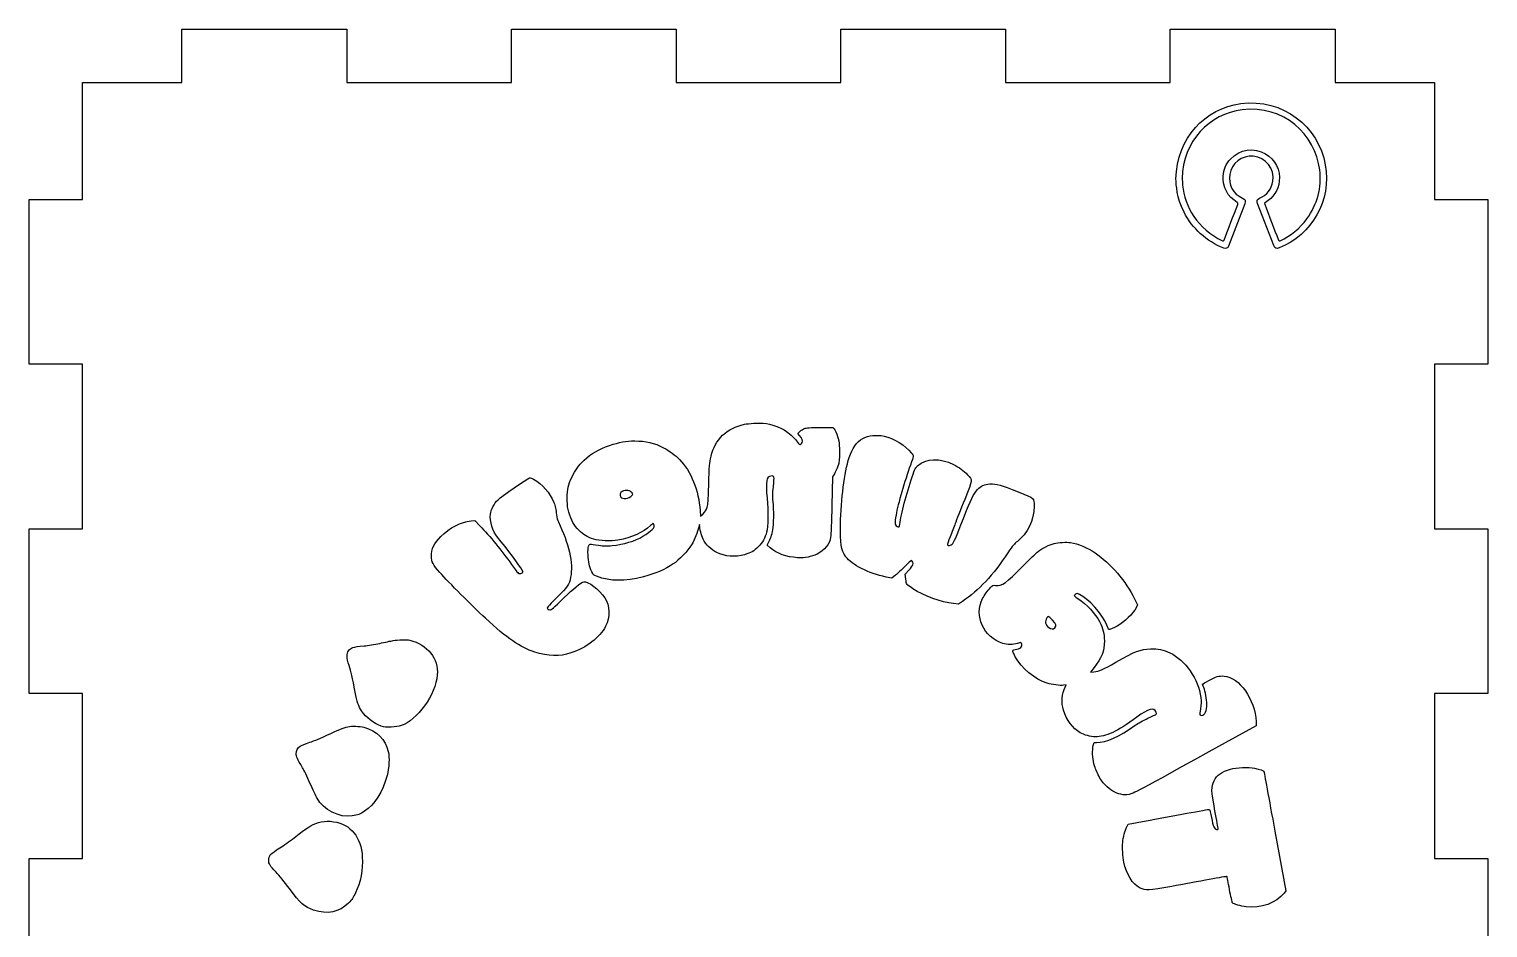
# Model space of a CAD drawing. Header units: millimetres. Extents: x 85 to 291, y 3 to 248.
# Drawn here: x 209 to 291, y 197.5 to 248 of the extents above; entities that cross this region are included whole.
import ezdxf

# ---------------------------------------------------------------- set-up
doc = ezdxf.new("R2010")
doc.units = ezdxf.units.MM
doc.layers.get('0').update_dxf_attribs({"linetype": 'CONTINUOUS'})

msp = doc.modelspace()

# ---------------------------------------------------------------- linework, layer by layer
for p, q in [((273.464, 239.581), (273.464, 239.579)), ((273.821, 239.612), (273.821, 239.612)), ((277.336, 238.192), (276.418, 235.802)), ((278.967, 235.835), (278.053, 238.208)), ((252.205, 225.269), (252.284, 225.352)), ((252.307, 225.164), (252.205, 225.269)), ((254.161, 222.834), (254.126, 221.234)), ((254.269, 223.012), (254.161, 222.834)), ((246.719, 220.948), (246.744, 220.618)), ((246.744, 220.618), (246.89, 220.767)), ((233.838, 220.367), (234.047, 220.389)), ((234.047, 220.389), (234.333, 220.091)), ((250.494, 218.999), (250.567, 219.142)), ((250.665, 218.846), (250.494, 218.999)), ((257.704, 217.313), (257.495, 217.138)), ((258.25, 217.367), (258.457, 217.595)), ((258.282, 217.087), (258.25, 217.367)), ((257.495, 217.138), (257.174, 217.205)), ((261.247, 215.687), (260.962, 215.716)), ((261.47, 215.839), (261.247, 215.687)), ((271.144, 215.976), (271.309, 215.639)), ((271.309, 215.639), (271.226, 215.471)), ((268.861, 212.118), (268.655, 211.861)), ((268.655, 211.861), (268.858, 211.877)), ((267.302, 211.144), (267.15, 211.121)), ((267.239, 211.023), (267.302, 211.144)), ((277.983, 208.842), (276.237, 207.88)), ((277.973, 209.077), (277.983, 208.842)), ((268.82, 207.737), (268.861, 207.902)), ((268.861, 207.902), (268.998, 207.902)), ((270.785, 203.314), (271.795, 203.501)), ((270.709, 203.165), (270.785, 203.314)), ((279.031, 202.917), (279.65, 199.574)), ((279.65, 199.574), (279.545, 199.437))]:
    msp.add_line(p, q)
msp.add_lwpolyline([(209, 192.13), (209, 201.39), (212, 201.39), (212, 210.65), (209, 210.65), (209, 219.91), (212, 219.91), (212, 229.17), (209, 229.17), (209, 238.43), (212, 238.43), (212, 245), (217.59, 245), (217.59, 248), (226.85, 248), (226.85, 245), (236.11, 245), (236.11, 248), (245.37, 248), (245.37, 245), (254.63, 245), (254.63, 248), (263.89, 248), (263.89, 245), (273.15, 245), (273.15, 248), (282.41, 248), (282.41, 245), (288, 245), (288, 238.43), (291, 238.43), (291, 229.17), (288, 229.17), (288, 219.91), (291, 219.91), (291, 210.65), (288, 210.65), (288, 201.39), (291, 201.39), (291, 192.13)])
for points in [[(273.464, 239.579), (273.504, 241.898), (275.127, 243.549), (277.114, 243.817)], [(277.114, 243.817), (279.485, 244.134), (281.479, 242.522), (281.862, 240.383)], [(277.186, 243.468), (275.375, 243.246), (273.851, 241.718), (273.821, 239.612)], [(281.549, 240.087), (281.316, 242.093), (279.511, 243.755), (277.186, 243.468)], [(276.531, 240.696), (277.043, 241.254), (277.846, 241.375), (278.503, 240.996)], [(276.125, 239.734), (276.141, 240.102), (276.283, 240.425), (276.531, 240.696)], [(277.812, 240.853), (277.171, 240.915), (276.592, 240.468), (276.489, 239.833)], [(278.913, 239.448), (279.022, 240.147), (278.516, 240.792), (277.812, 240.853)], [(278.503, 240.996), (279.046, 240.682), (279.349, 240.074), (279.275, 239.451)], [(281.862, 240.383), (282.226, 238.354), (281.111, 236.455), (279.272, 235.703)], [(273.921, 237.723), (273.496, 238.564), (273.492, 239.221), (273.464, 239.581)], [(273.821, 239.612), (273.828, 239.499), (273.832, 239.368), (273.843, 239.235)], [(276.903, 238.265), (276.363, 238.605), (276.095, 239.093), (276.125, 239.734)], [(276.489, 239.833), (276.399, 239.269), (276.678, 238.744), (277.203, 238.506)], [(278.173, 238.496), (278.586, 238.683), (278.844, 238.998), (278.913, 239.448)], [(279.275, 239.451), (279.213, 238.93), (278.946, 238.531), (278.493, 238.26)], [(280.827, 237.337), (281.421, 238.161), (281.666, 239.078), (281.549, 240.087)], [(273.843, 239.235), (273.95, 238.007), (274.689, 236.785), (276.079, 236.108)], [(276.176, 236.146), (276.43, 236.815), (276.686, 237.483), (276.944, 238.152)], [(276.944, 238.152), (276.966, 238.207), (276.954, 238.233), (276.903, 238.265)], [(277.203, 238.506), (277.367, 238.432), (277.4, 238.359), (277.336, 238.192)], [(278.053, 238.208), (278.001, 238.347), (278.036, 238.434), (278.173, 238.496)], [(278.493, 238.26), (278.448, 238.233), (278.434, 238.211), (278.455, 238.157)], [(278.455, 238.157), (278.714, 237.488), (278.972, 236.818), (279.227, 236.148)], [(276.154, 235.692), (275.185, 236.071), (274.39, 236.794), (273.921, 237.723)], [(279.322, 236.11), (279.93, 236.392), (280.435, 236.797), (280.827, 237.337)], [(276.079, 236.108), (276.135, 236.083), (276.155, 236.094), (276.176, 236.146)], [(276.418, 235.802), (276.374, 235.685), (276.278, 235.643), (276.154, 235.692)], [(279.272, 235.703), (279.114, 235.638), (279.027, 235.674), (278.967, 235.835)], [(279.227, 236.148), (279.248, 236.094), (279.268, 236.083), (279.322, 236.11)], [(247.331, 223.993), (247.551, 224.942), (248.227, 225.59), (249.205, 225.79)], [(249.205, 225.79), (249.456, 225.841), (250.046, 225.876), (250.265, 225.853)], [(250.265, 225.853), (250.745, 225.799), (251.221, 225.634), (251.573, 225.393)], [(252.284, 225.352), (252.326, 225.396), (252.43, 225.472), (252.519, 225.517)], [(252.519, 225.517), (252.675, 225.603), (252.691, 225.603), (253.389, 225.612)], [(253.389, 225.612), (253.78, 225.618), (254.132, 225.615), (254.17, 225.606)], [(254.17, 225.606), (254.218, 225.593), (254.269, 225.523), (254.339, 225.374)], [(241.632, 224.602), (242.166, 224.787), (242.547, 224.856), (243.039, 224.856)], [(243.039, 224.856), (243.671, 224.856), (244.137, 224.745), (244.668, 224.472)], [(251.573, 225.393), (251.792, 225.241), (252.075, 224.968), (252.189, 224.79)], [(252.189, 224.79), (252.272, 224.66), (252.294, 224.641), (252.354, 224.663)], [(252.462, 224.761), (252.51, 224.856), (252.446, 225.018), (252.307, 225.164)], [(252.354, 224.663), (252.392, 224.676), (252.44, 224.723), (252.462, 224.761)], [(254.339, 225.374), (254.52, 224.983), (254.551, 224.803), (254.548, 224.221)], [(255.097, 223.917), (255.263, 224.444), (255.52, 224.806), (255.859, 224.99)], [(255.859, 224.99), (256.177, 225.164), (256.65, 225.215), (257.06, 225.126)], [(257.06, 225.126), (257.593, 225.009), (258.272, 224.593), (258.584, 224.196)], [(240.2, 223.774), (240.594, 224.148), (241.004, 224.383), (241.632, 224.602)], [(244.668, 224.472), (244.976, 224.31), (245.347, 224.037), (245.553, 223.821)], [(247.204, 222.364), (247.23, 223.485), (247.239, 223.609), (247.331, 223.993)], [(254.548, 224.221), (254.548, 223.742), (254.542, 223.675), (254.462, 223.444)], [(254.609, 220.157), (254.64, 221.612), (254.831, 223.066), (255.097, 223.917)], [(258.584, 224.196), (258.739, 223.999), (258.742, 224.066), (258.536, 223.491)], [(239.518, 222.84), (239.696, 223.218), (239.873, 223.463), (240.2, 223.774)], [(245.553, 223.821), (246.207, 223.139), (246.642, 222.066), (246.719, 220.948)], [(254.462, 223.444), (254.415, 223.304), (254.329, 223.11), (254.269, 223.012)], [(258.536, 223.491), (258.222, 222.618), (257.841, 221.304), (257.73, 220.7)], [(258.644, 222.84), (258.8, 223.288), (258.834, 223.361), (258.946, 223.459)], [(258.946, 223.459), (259.419, 223.891), (260.193, 223.917), (260.965, 223.533)], [(260.965, 223.533), (261.276, 223.374), (261.549, 223.177), (261.749, 222.955)], [(235.359, 221.554), (235.527, 221.723), (237.019, 222.755), (237.133, 222.78)], [(237.133, 222.78), (237.162, 222.79), (237.254, 222.755), (237.343, 222.704)], [(237.343, 222.704), (237.857, 222.418), (238.28, 221.939), (238.495, 221.396)], [(239.251, 221.618), (239.248, 222.19), (239.283, 222.336), (239.518, 222.84)], [(247.109, 221.132), (247.17, 221.326), (247.179, 221.45), (247.204, 222.364)], [(250.697, 222.882), (250.44, 222.859), (250.395, 222.596), (250.487, 221.631)], [(250.837, 222.301), (250.897, 222.891), (250.897, 222.894), (250.697, 222.882)], [(250.818, 221.443), (250.786, 221.72), (250.789, 221.856), (250.837, 222.301)], [(257.945, 220.183), (258.009, 220.735), (258.317, 221.894), (258.644, 222.84)], [(261.749, 222.955), (262.048, 222.624), (262.063, 222.751), (261.59, 221.564)], [(262.308, 222.123), (262.524, 222.348), (262.686, 222.421), (263.013, 222.437)], [(263.013, 222.437), (263.4, 222.456), (263.606, 222.399), (264.591, 221.996)], [(234.93, 220.739), (234.962, 220.999), (235.136, 221.332), (235.359, 221.554)], [(239.337, 220.846), (239.261, 221.097), (239.251, 221.173), (239.251, 221.618)], [(242.337, 222.012), (242.229, 221.955), (242.191, 221.824), (242.251, 221.716)], [(242.251, 221.716), (242.34, 221.558), (242.718, 221.608), (242.89, 221.799)], [(242.896, 221.932), (242.785, 222.088), (242.55, 222.123), (242.337, 222.012)], [(242.89, 221.799), (242.94, 221.856), (242.94, 221.866), (242.896, 221.932)], [(250.487, 221.631), (250.554, 220.923), (250.541, 220.027), (250.459, 219.729)], [(250.808, 219.856), (250.865, 220.129), (250.872, 220.97), (250.818, 221.443)], [(261.59, 221.564), (261.362, 220.993), (261.124, 220.38), (261.06, 220.208)], [(261.521, 220.491), (261.93, 221.551), (262.102, 221.904), (262.308, 222.123)], [(264.591, 221.996), (265.575, 221.589), (265.489, 221.669), (265.489, 221.177)], [(235.33, 219.443), (235.057, 219.776), (234.885, 220.332), (234.93, 220.739)], [(238.495, 221.396), (238.578, 221.183), (238.616, 221.012), (238.645, 220.697)], [(238.645, 220.697), (238.661, 220.542), (238.695, 220.405), (238.749, 220.3)], [(239.899, 219.837), (239.629, 220.11), (239.48, 220.377), (239.337, 220.846)], [(246.89, 220.767), (247.004, 220.881), (247.055, 220.97), (247.109, 221.132)], [(254.126, 221.234), (254.104, 220.354), (254.075, 219.548), (254.056, 219.443)], [(257.73, 220.7), (257.637, 220.218), (257.666, 220.069), (257.857, 220.024)], [(265.489, 221.177), (265.486, 220.402), (265.118, 219.63), (264.553, 219.208)], [(232.133, 219.478), (232.641, 219.983), (233.279, 220.316), (233.838, 220.367)], [(234.333, 220.091), (234.895, 219.507), (235.581, 218.672), (236.117, 217.919)], [(238.749, 220.3), (239.327, 219.151), (239.597, 217.945), (239.438, 217.195)], [(240.74, 219.332), (240.359, 219.453), (240.156, 219.576), (239.899, 219.837)], [(243.925, 220.094), (243.518, 219.713), (242.88, 219.43), (242.096, 219.281)], [(243.506, 219.497), (243.991, 219.789), (244.201, 220.011), (244.122, 220.157)], [(244.074, 220.221), (244.068, 220.221), (244.001, 220.164), (243.925, 220.094)], [(244.122, 220.157), (244.102, 220.192), (244.08, 220.221), (244.074, 220.221)], [(246.642, 220.015), (246.579, 219.713), (246.42, 219.329), (246.23, 219.011)], [(246.69, 220.135), (246.69, 220.202), (246.671, 220.157), (246.642, 220.015)], [(246.887, 219.338), (246.789, 219.545), (246.696, 219.926), (246.69, 220.135)], [(250.567, 219.142), (250.665, 219.332), (250.751, 219.589), (250.808, 219.856)], [(254.91, 218.348), (254.643, 218.735), (254.583, 219.091), (254.609, 220.157)], [(257.857, 220.024), (257.92, 220.008), (257.926, 220.024), (257.945, 220.183)], [(261.06, 220.208), (261, 220.034), (260.87, 219.703), (260.771, 219.469)], [(260.889, 219.049), (260.984, 219.145), (261.114, 219.443), (261.521, 220.491)], [(231.612, 218.367), (231.612, 218.776), (231.771, 219.113), (232.133, 219.478)], [(236.714, 217.592), (236.581, 217.846), (235.86, 218.808), (235.33, 219.443)], [(240.445, 218.935), (240.496, 219.084), (240.47, 219.081), (241.01, 218.995)], [(242.096, 219.281), (241.709, 219.208), (241.051, 219.234), (240.74, 219.332)], [(241.01, 218.995), (241.328, 218.948), (241.426, 218.945), (241.772, 218.976)], [(241.772, 218.976), (242.417, 219.034), (243.055, 219.227), (243.506, 219.497)], [(246.23, 219.011), (246.046, 218.703), (245.512, 218.141), (245.211, 217.941)], [(247.649, 218.576), (247.363, 218.713), (247.023, 219.049), (246.887, 219.338)], [(250.459, 219.729), (250.37, 219.408), (250.221, 219.142), (249.995, 218.916)], [(254.056, 219.443), (253.983, 219.04), (253.716, 218.71), (253.294, 218.5)], [(260.771, 219.469), (260.676, 219.237), (260.603, 219.034), (260.616, 219.014)], [(260.616, 219.014), (260.651, 218.957), (260.819, 218.98), (260.889, 219.049)], [(264.553, 219.208), (264.384, 219.088), (264.299, 218.98), (264.022, 218.567)], [(265.718, 218.649), (265.956, 218.827), (266.356, 219.024), (266.623, 219.091)], [(266.623, 219.091), (266.861, 219.154), (267.321, 219.18), (267.543, 219.145)], [(267.543, 219.145), (267.959, 219.078), (268.509, 218.846), (268.918, 218.57)], [(232.088, 217.459), (231.695, 217.9), (231.612, 218.056), (231.612, 218.367)], [(240.419, 218.443), (240.407, 218.71), (240.413, 218.843), (240.445, 218.935)], [(240.626, 217.506), (240.492, 217.805), (240.439, 218.046), (240.419, 218.443)], [(249.221, 218.462), (248.713, 218.313), (248.106, 218.357), (247.649, 218.576)], [(249.995, 218.916), (249.738, 218.659), (249.579, 218.564), (249.221, 218.462)], [(252.196, 218.294), (251.564, 218.329), (251.024, 218.522), (250.665, 218.846)], [(253.294, 218.5), (252.954, 218.332), (252.637, 218.272), (252.196, 218.294)], [(257.174, 217.205), (256.199, 217.402), (255.224, 217.897), (254.91, 218.348)], [(258.593, 218.126), (258.568, 218.126), (258.409, 217.983), (258.234, 217.805)], [(258.685, 217.897), (258.707, 217.986), (258.65, 218.126), (258.593, 218.126)], [(264.022, 218.567), (263.172, 217.297), (262.394, 216.462), (261.47, 215.839)], [(264.832, 217.789), (265.21, 218.179), (265.61, 218.567), (265.718, 218.649)], [(268.918, 218.57), (269.776, 217.986), (270.665, 216.951), (271.144, 215.976)], [(234.644, 214.897), (233.898, 215.589), (232.587, 216.903), (232.088, 217.459)], [(236.117, 217.919), (236.279, 217.694), (236.435, 217.481), (236.463, 217.452)], [(236.463, 217.452), (236.521, 217.383), (236.625, 217.379), (236.711, 217.44)], [(236.711, 217.44), (236.768, 217.484), (236.768, 217.49), (236.714, 217.592)], [(240.902, 217.246), (240.724, 217.313), (240.712, 217.325), (240.626, 217.506)], [(245.211, 217.941), (244.741, 217.624), (244.188, 217.389), (243.537, 217.221)], [(258.234, 217.805), (258.06, 217.63), (257.822, 217.408), (257.704, 217.313)], [(258.457, 217.595), (258.571, 217.722), (258.673, 217.856), (258.685, 217.897)], [(263.33, 216.735), (263.699, 216.7), (263.94, 216.868), (264.832, 217.789)], [(239.438, 217.195), (239.349, 216.767), (239.28, 216.665), (238.661, 216.046)], [(239.073, 216.046), (239.565, 216.528), (240.026, 216.903), (240.172, 216.938)], [(240.172, 216.938), (240.4, 216.995), (241.08, 216.484), (241.359, 216.043)], [(243.537, 217.221), (242.467, 216.948), (241.674, 216.954), (240.902, 217.246)], [(258.679, 216.548), (258.301, 216.795), (258.317, 216.776), (258.282, 217.087)], [(260.962, 215.716), (260.279, 215.786), (259.288, 216.144), (258.679, 216.548)], [(262.597, 215.992), (262.705, 216.205), (262.867, 216.43), (263.051, 216.621)], [(263.051, 216.621), (263.168, 216.744), (263.181, 216.751), (263.33, 216.735)], [(238.661, 216.046), (238.124, 215.509), (238.095, 215.474), (238.143, 215.42)], [(238.267, 215.363), (238.359, 215.363), (238.464, 215.452), (239.073, 216.046)], [(241.359, 216.043), (241.645, 215.592), (241.661, 214.947), (241.404, 214.436)], [(263.743, 213.471), (262.644, 213.833), (262.105, 215.02), (262.597, 215.992)], [(267.82, 216.24), (267.778, 216.211), (267.744, 216.176), (267.744, 216.163)], [(267.744, 216.163), (267.744, 216.151), (267.836, 216.081), (267.944, 216.008)], [(268.042, 216.224), (267.909, 216.284), (267.893, 216.284), (267.82, 216.24)], [(267.944, 216.008), (268.455, 215.662), (268.937, 215.147), (269.169, 214.697)], [(269.588, 214.5), (269.331, 215.122), (268.54, 216.005), (268.042, 216.224)], [(237.422, 212.985), (236.59, 213.258), (235.882, 213.744), (234.644, 214.897)], [(238.143, 215.42), (238.172, 215.389), (238.226, 215.363), (238.267, 215.363)], [(266.207, 214.903), (266.083, 214.716), (266.121, 214.531), (266.315, 214.366)], [(266.299, 214.982), (266.277, 214.982), (266.235, 214.947), (266.207, 214.903)], [(266.531, 214.779), (266.426, 214.89), (266.318, 214.982), (266.299, 214.982)], [(271.226, 215.471), (271.08, 215.176), (270.538, 214.652), (270.157, 214.439)], [(241.404, 214.436), (241.089, 213.814), (240.331, 213.233), (239.451, 212.938)], [(266.315, 214.366), (266.439, 214.265), (266.575, 214.258), (266.664, 214.354)], [(266.664, 214.354), (266.772, 214.471), (266.747, 214.557), (266.531, 214.779)], [(269.169, 214.697), (269.375, 214.296), (269.442, 214.039), (269.442, 213.617)], [(269.696, 214.258), (269.687, 214.265), (269.639, 214.376), (269.588, 214.5)], [(270.157, 214.439), (269.995, 214.347), (269.715, 214.239), (269.696, 214.258)], [(226.954, 213.058), (227.104, 213.252), (227.177, 213.274), (227.834, 213.331)], [(227.834, 213.331), (228.034, 213.35), (228.427, 213.417), (228.707, 213.477)], [(228.707, 213.477), (228.983, 213.541), (229.326, 213.611), (229.469, 213.636)], [(229.469, 213.636), (229.71, 213.677), (230.253, 213.69), (230.39, 213.658)], [(230.39, 213.658), (231.393, 213.417), (232.022, 212.623), (231.945, 211.699)], [(264.553, 213.471), (264.327, 213.401), (263.956, 213.401), (263.743, 213.471)], [(264.435, 213.125), (264.702, 213.163), (264.864, 213.319), (264.791, 213.461)], [(264.791, 213.461), (264.749, 213.534), (264.753, 213.534), (264.553, 213.471)], [(269.442, 213.617), (269.442, 213.036), (269.29, 212.642), (268.861, 212.118)], [(226.986, 212.23), (226.84, 212.69), (226.83, 212.893), (226.954, 213.058)], [(239.451, 212.938), (238.826, 212.728), (238.159, 212.744), (237.422, 212.985)], [(264.302, 213.017), (264.283, 213.096), (264.292, 213.103), (264.435, 213.125)], [(264.432, 212.728), (264.372, 212.842), (264.315, 212.972), (264.302, 213.017)], [(266.229, 211.236), (265.556, 211.445), (264.772, 212.099), (264.432, 212.728)], [(268.858, 211.877), (269.131, 211.899), (269.388, 212.014), (270.096, 212.417)], [(270.096, 212.417), (271.185, 213.039), (271.446, 213.141), (272.033, 213.166)], [(272.033, 213.166), (272.455, 213.182), (272.77, 213.122), (273.125, 212.95)], [(273.125, 212.95), (273.998, 212.534), (274.729, 211.474), (274.862, 210.429)], [(227.329, 210.728), (227.173, 211.553), (227.094, 211.893), (226.986, 212.23)], [(231.945, 211.699), (231.853, 210.594), (230.815, 209.143), (229.904, 208.851)], [(275.319, 211.388), (275.725, 211.61), (275.887, 211.661), (276.17, 211.642)], [(276.17, 211.642), (277.03, 211.588), (277.919, 210.325), (277.973, 209.077)], [(267.15, 211.121), (266.956, 211.096), (266.486, 211.153), (266.229, 211.236)], [(267.14, 209.728), (267.013, 210.134), (267.051, 210.655), (267.239, 211.023)], [(274.96, 211.191), (274.963, 211.191), (275.125, 211.283), (275.319, 211.388)], [(275.03, 210.994), (274.989, 211.099), (274.957, 211.188), (274.96, 211.191)], [(275.205, 210.074), (275.205, 210.321), (275.119, 210.775), (275.03, 210.994)], [(227.688, 209.683), (227.519, 209.937), (227.431, 210.198), (227.329, 210.728)], [(274.862, 210.429), (274.897, 210.159), (274.894, 210.077), (274.846, 209.801)], [(274.919, 209.426), (275.09, 209.426), (275.205, 209.686), (275.205, 210.074)], [(228.793, 208.832), (228.342, 208.988), (227.948, 209.293), (227.688, 209.683)], [(268.09, 208.448), (267.667, 208.696), (267.318, 209.169), (267.14, 209.728)], [(271.268, 209.324), (270.166, 208.515), (269.537, 208.22), (268.921, 208.22)], [(271.173, 208.87), (271.341, 208.991), (271.611, 209.14), (271.887, 209.264)], [(272.347, 209.616), (272.233, 209.893), (271.931, 209.813), (271.268, 209.324)], [(271.887, 209.264), (272.131, 209.375), (272.344, 209.477), (272.36, 209.489)], [(272.36, 209.489), (272.376, 209.505), (272.373, 209.559), (272.347, 209.616)], [(274.846, 209.801), (274.817, 209.626), (274.802, 209.47), (274.811, 209.455)], [(274.811, 209.455), (274.821, 209.439), (274.868, 209.426), (274.919, 209.426)], [(224.776, 207.915), (225.018, 207.997), (225.449, 208.178), (225.738, 208.315)], [(225.738, 208.315), (226.361, 208.61), (226.678, 208.737), (226.907, 208.788)], [(226.907, 208.788), (227.154, 208.839), (227.564, 208.829), (227.821, 208.759)], [(227.821, 208.759), (228.542, 208.572), (229.034, 208.08), (229.186, 207.404)], [(229.358, 208.769), (229.059, 208.753), (228.999, 208.759), (228.793, 208.832)], [(229.904, 208.851), (229.767, 208.807), (229.574, 208.778), (229.358, 208.769)], [(268.921, 208.22), (268.699, 208.22), (268.286, 208.334), (268.09, 208.448)], [(268.998, 207.902), (269.547, 207.902), (270.296, 208.235), (271.173, 208.87)], [(224.011, 207.27), (224.011, 207.442), (224.097, 207.604), (224.24, 207.699)], [(224.24, 207.699), (224.294, 207.737), (224.535, 207.835), (224.776, 207.915)], [(268.852, 206.711), (268.775, 207.01), (268.76, 207.489), (268.82, 207.737)], [(276.237, 207.88), (271.014, 205), (271.096, 205.044), (270.839, 204.991)], [(224.37, 206.486), (224.068, 206.994), (224.011, 207.118), (224.011, 207.27)], [(229.186, 207.404), (229.263, 207.057), (229.234, 206.47), (229.12, 206.045)], [(269.096, 206.095), (268.998, 206.295), (268.887, 206.572), (268.852, 206.711)], [(224.786, 205.619), (224.63, 205.972), (224.443, 206.359), (224.37, 206.486)], [(229.12, 206.045), (228.882, 205.14), (228.415, 204.4), (227.859, 204.038)], [(269.499, 205.505), (269.315, 205.695), (269.242, 205.8), (269.096, 206.095)], [(275.611, 205.749), (275.773, 206.08), (276.033, 206.264), (276.541, 206.41)], [(276.541, 206.41), (276.849, 206.499), (277.564, 206.524), (277.884, 206.457)], [(277.884, 206.457), (278.154, 206.4), (278.412, 206.318), (278.412, 206.286)], [(278.412, 206.286), (278.412, 206.27), (278.691, 204.756), (279.031, 202.917)], [(225.183, 204.771), (225.119, 204.889), (224.938, 205.27), (224.786, 205.619)], [(270.372, 204.994), (270.058, 205.064), (269.769, 205.235), (269.499, 205.505)], [(275.662, 204.07), (275.449, 205.225), (275.443, 205.41), (275.611, 205.749)], [(227.154, 203.774), (226.434, 203.667), (225.551, 204.111), (225.183, 204.771)], [(270.839, 204.991), (270.62, 204.946), (270.579, 204.946), (270.372, 204.994)], [(223.89, 202.549), (224.71, 203.197), (224.983, 203.355), (225.418, 203.438)], [(225.418, 203.438), (225.707, 203.492), (225.811, 203.495), (226.116, 203.451)], [(226.116, 203.451), (227.081, 203.314), (227.665, 202.59), (227.729, 201.457)], [(227.859, 204.038), (227.602, 203.87), (227.475, 203.822), (227.154, 203.774)], [(271.795, 203.501), (272.354, 203.603), (273.376, 203.794), (274.071, 203.924)], [(274.071, 203.924), (274.77, 204.054), (275.344, 204.152), (275.354, 204.143)], [(275.354, 204.143), (275.364, 204.136), (275.408, 203.927), (275.459, 203.682)], [(275.459, 203.682), (275.557, 203.184), (275.624, 203.035), (275.754, 203.019)], [(275.84, 203.06), (275.84, 203.089), (275.76, 203.543), (275.662, 204.07)], [(223.1, 201.981), (223.297, 202.104), (223.652, 202.358), (223.89, 202.549)], [(270.474, 202.276), (270.506, 202.584), (270.604, 202.959), (270.709, 203.165)], [(275.754, 203.019), (275.818, 203.012), (275.84, 203.022), (275.84, 203.06)], [(222.468, 201.276), (222.468, 201.555), (222.538, 201.635), (223.1, 201.981)], [(270.541, 201.171), (270.48, 201.479), (270.449, 202.009), (270.474, 202.276)], [(222.881, 200.615), (222.519, 201.003), (222.468, 201.082), (222.468, 201.276)], [(227.729, 201.457), (227.764, 200.777), (227.621, 200.009), (227.351, 199.457)], [(271.449, 199.726), (271.03, 199.936), (270.671, 200.507), (270.541, 201.171)], [(223.627, 199.698), (223.379, 200.031), (223.043, 200.444), (222.881, 200.615)], [(275.341, 200.206), (274.802, 200.107), (273.855, 199.933), (273.236, 199.818)], [(276.332, 200.371), (276.326, 200.38), (275.878, 200.304), (275.341, 200.206)], [(276.478, 199.644), (276.408, 200.034), (276.341, 200.361), (276.332, 200.371)], [(224.986, 198.482), (224.497, 198.644), (224.243, 198.869), (223.627, 199.698)], [(227.351, 199.457), (227.218, 199.177), (227.151, 199.082), (226.948, 198.882)], [(273.236, 199.818), (271.925, 199.577), (271.76, 199.568), (271.449, 199.726)], [(276.646, 198.891), (276.627, 198.914), (276.551, 199.253), (276.478, 199.644)], [(279.545, 199.437), (279.113, 198.885), (278.234, 198.567), (277.415, 198.666)], [(226.948, 198.882), (226.421, 198.355), (225.776, 198.225), (224.986, 198.482)], [(277.415, 198.666), (277.116, 198.701), (276.713, 198.821), (276.646, 198.891)]]:
    msp.add_open_spline(points, degree=3)

doc.saveas('drawing.dxf')
